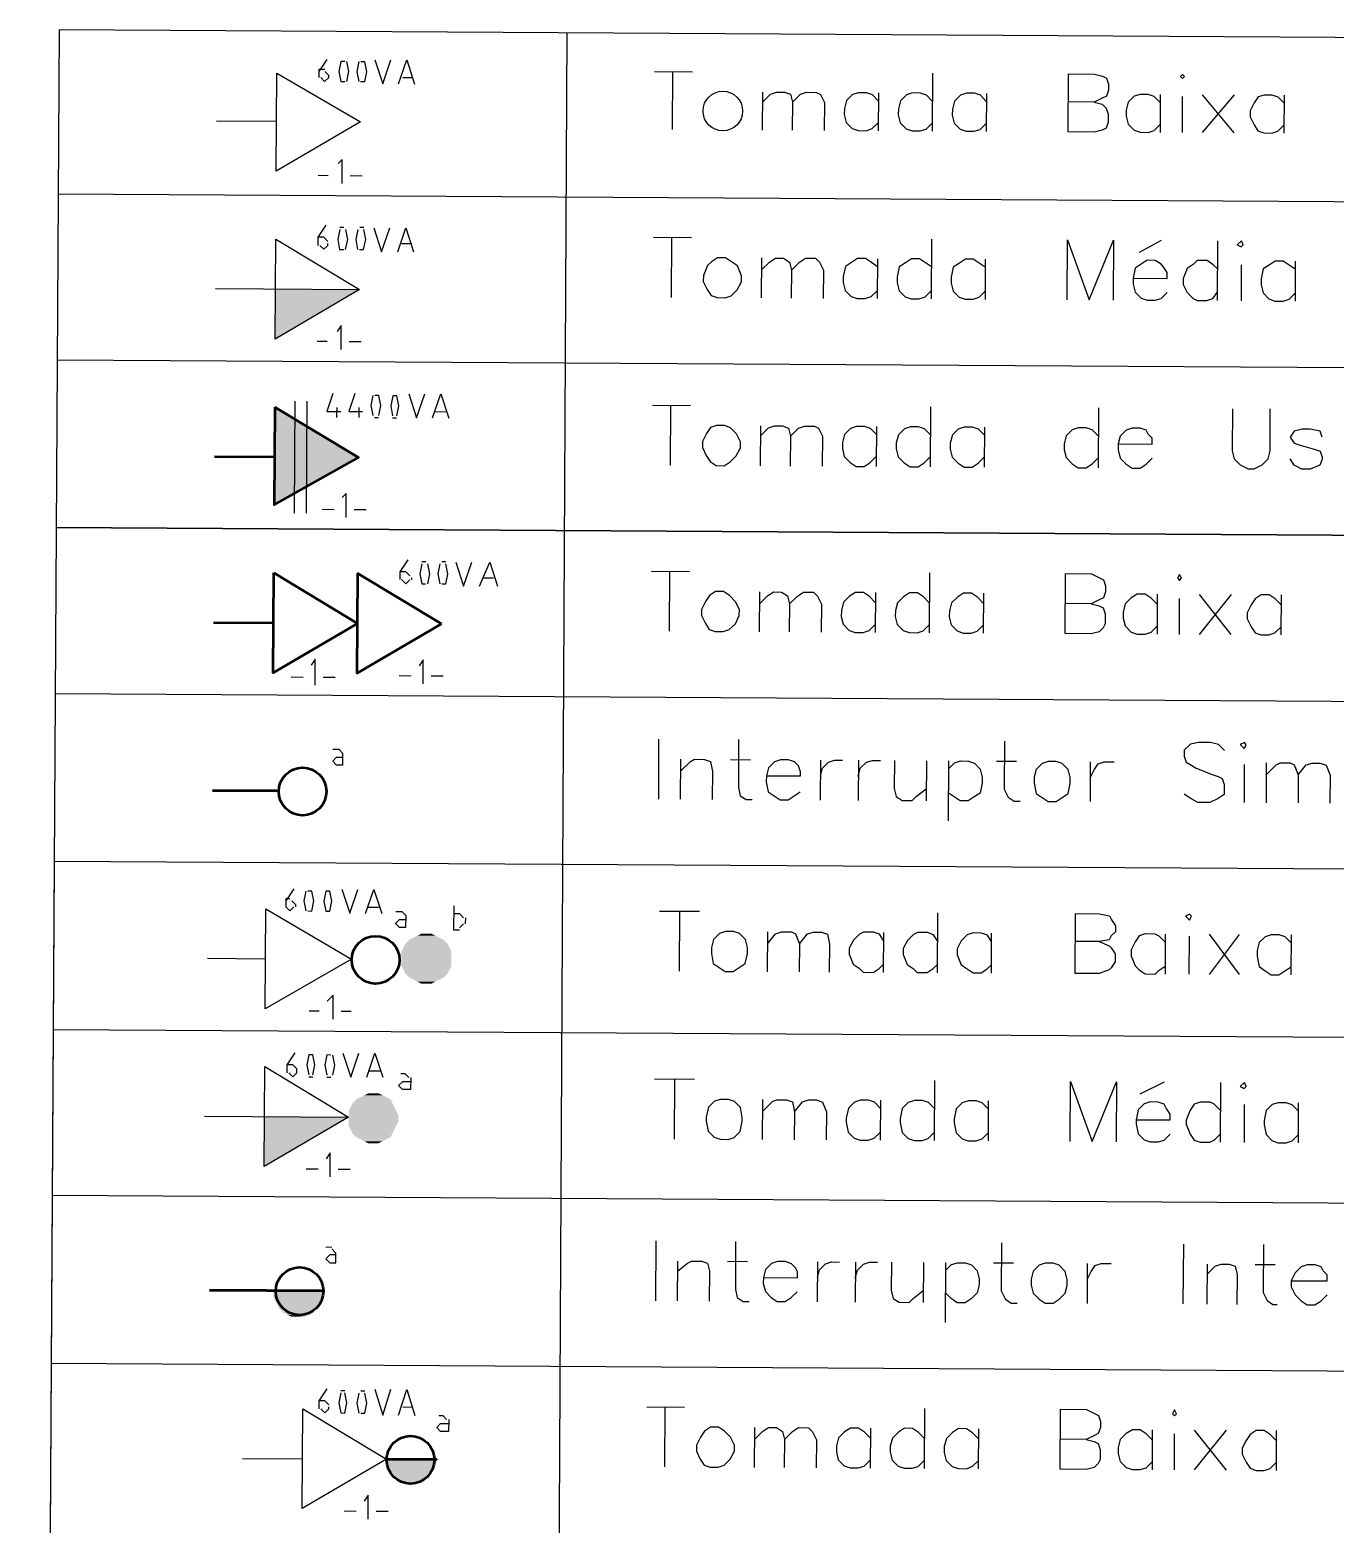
# Model space of a CAD drawing. Header units: millimetres. Extents: x 0 to 13.3, y 0.1 to 9.5.
# Drawn here: x 9.381 to 10.469, y 3.76 to 5.006 of the extents above; entities that cross this region are included whole.
import ezdxf

# ---------------------------------------------------------------- set-up
doc = ezdxf.new("R2010")
doc.units = ezdxf.units.MM
doc.layers.add('PDF_Geometria', color=7, linetype='Continuous')
doc.layers.add('PDF_Preenchimentos sólidos', color=7, linetype='Continuous')

msp = doc.modelspace()

# ---------------------------------------------------------------- linework, layer by layer
at = {"layer": 'PDF_Geometria', "lineweight": 25}
for points in [[(12.408, 4.2944), (9.4014, 4.3123), (9.3812, 0.9207), (12.3878, 0.9028), (12.4121, 4.9877), (9.4055, 5.0056), (9.3881, 2.0824)], [(9.8289, 5.0031), (9.8078, 0.9182)], [(9.6287, 4.981), (9.622, 4.971)], [(9.627, 4.9727), (9.622, 4.9727), (9.622, 4.966)], [(9.6236, 4.966), (9.6269, 4.9627), (9.6303, 4.966), (9.6303, 4.9676), (9.627, 4.971)], [(9.6437, 4.9792), (9.6404, 4.9792), (9.6387, 4.9709), (9.6403, 4.9626), (9.6436, 4.9626)], [(9.6453, 4.9626), (9.647, 4.9709), (9.6454, 4.9792)], [(9.6554, 4.9792), (9.6537, 4.9708), (9.6553, 4.9625)], [(9.6569, 4.9625), (9.6603, 4.9625), (9.662, 4.9708), (9.6604, 4.9791), (9.657, 4.9791)], [(9.6687, 4.9807), (9.6753, 4.9607), (9.6821, 4.9807)], [(9.6886, 4.9606), (9.6954, 4.9806), (9.7019, 4.9605)], [(9.902, 4.971), (9.9337, 4.9708)], [(9.917, 4.9709), (9.9167, 4.9226)], [(9.7003, 4.9656), (9.692, 4.9656)], [(10.1337, 4.9696), (10.1334, 4.9213)], [(10.2685, 4.9455), (10.2752, 4.9438), (10.2785, 4.9404), (10.2801, 4.9354), (10.2801, 4.9288), (10.2784, 4.9238), (10.2751, 4.9221), (10.2684, 4.9205), (10.2467, 4.9206), (10.247, 4.969), (10.2687, 4.9688), (10.2753, 4.9671), (10.2786, 4.9654), (10.2803, 4.9604), (10.2803, 4.9554), (10.2786, 4.9504), (10.2752, 4.9488), (10.2685, 4.9455), (10.2469, 4.9456)], [(9.9919, 4.9538), (9.9917, 4.9221)], [(9.9919, 4.9455), (9.9986, 4.9521), (10.0036, 4.9537), (10.0102, 4.9537), (10.0152, 4.952), (10.0169, 4.9453), (10.0167, 4.922)], [(10.0169, 4.9453), (10.0236, 4.952), (10.0286, 4.9536), (10.0369, 4.9535), (10.0402, 4.9519), (10.0435, 4.9452), (10.0434, 4.9218)], [(10.0885, 4.9466), (10.0836, 4.9516), (10.0786, 4.9533), (10.0719, 4.9533), (10.0669, 4.9517), (10.0619, 4.9467), (10.0602, 4.9401), (10.0601, 4.9351), (10.0618, 4.9284), (10.0667, 4.9234), (10.0717, 4.9217), (10.0784, 4.9216), (10.0834, 4.9233), (10.0884, 4.9282)], [(10.0886, 4.9532), (10.0884, 4.9216)], [(10.1335, 4.9463), (10.1286, 4.9513), (10.1236, 4.953), (10.1169, 4.9531), (10.1119, 4.9514), (10.1069, 4.9465), (10.1052, 4.9398), (10.1051, 4.9348), (10.1068, 4.9281), (10.1117, 4.9231), (10.1167, 4.9214), (10.1234, 4.9214), (10.1284, 4.923), (10.1334, 4.928)], [(10.1785, 4.946), (10.1736, 4.9511), (10.1686, 4.9528), (10.1619, 4.9528), (10.1569, 4.9512), (10.1519, 4.9462), (10.1502, 4.9395), (10.1501, 4.9345), (10.1518, 4.9279), (10.1567, 4.9228), (10.1617, 4.9211), (10.1684, 4.9211), (10.1734, 4.9227), (10.1784, 4.9277)], [(10.1786, 4.9527), (10.1784, 4.921)], [(10.3235, 4.9452), (10.3186, 4.9502), (10.3136, 4.9519), (10.3069, 4.9519), (10.3019, 4.9503), (10.2969, 4.9453), (10.2952, 4.9387), (10.2951, 4.9337), (10.2967, 4.927), (10.3017, 4.922), (10.3067, 4.9203), (10.3134, 4.9202), (10.3184, 4.9219), (10.3234, 4.9268)], [(10.3236, 4.9518), (10.3234, 4.9202)], [(10.3419, 4.9501), (10.3417, 4.9201)], [(10.3852, 4.9515), (10.3584, 4.92)], [(10.3586, 4.9516), (10.385, 4.9198)], [(10.4269, 4.9446), (10.4219, 4.9496), (10.4169, 4.9513), (10.4102, 4.9513), (10.4052, 4.9497), (10.4019, 4.9447), (10.3985, 4.9381), (10.3985, 4.9331), (10.4017, 4.9264), (10.405, 4.9214), (10.41, 4.9197), (10.4167, 4.9196), (10.4217, 4.9213), (10.4267, 4.9262)], [(10.4269, 4.9512), (10.4267, 4.9196)], [(9.5368, 4.9299), (9.5868, 4.9296)], [(9.6414, 4.8776), (9.6416, 4.8976), (9.6382, 4.8943)], [(9.6215, 4.8844), (9.6298, 4.8843)], [(9.6481, 4.8842), (9.6581, 4.8841)], [(9.4047, 4.869), (12.4113, 4.851)], [(9.6279, 4.8427), (9.6212, 4.8327), (9.6211, 4.826)], [(9.6395, 4.8392), (9.6378, 4.8309), (9.6394, 4.8226), (9.6428, 4.8226)], [(9.6429, 4.8409), (9.6396, 4.8409)], [(9.6444, 4.8226), (9.6462, 4.8309), (9.6445, 4.8392)], [(9.6545, 4.8392), (9.6528, 4.8308), (9.6544, 4.8225)], [(9.6561, 4.8225), (9.6594, 4.8225), (9.6612, 4.8308), (9.6595, 4.8391)], [(9.6596, 4.8408), (9.6562, 4.8408)], [(9.6679, 4.8407), (9.6744, 4.8207), (9.6812, 4.8407)], [(9.6878, 4.8206), (9.6946, 4.8406), (9.7011, 4.8205)], [(9.6295, 4.8293), (9.6262, 4.8327), (9.6212, 4.8327)], [(9.6228, 4.826), (9.6261, 4.8227), (9.6295, 4.826), (9.6295, 4.8276)], [(9.6995, 4.8272), (9.6911, 4.8273)], [(9.9012, 4.8327), (9.9328, 4.8325)], [(9.9162, 4.8326), (9.9159, 4.7826)], [(10.1328, 4.8313), (10.1325, 4.7813)], [(10.2459, 4.7806), (10.2462, 4.8306), (10.2642, 4.7805), (10.2845, 4.8304), (10.2842, 4.7804)], [(10.3061, 4.8203), (10.3245, 4.8302)], [(10.3712, 4.8299), (10.3709, 4.7799)], [(9.9911, 4.8155), (9.9909, 4.7822)], [(9.991, 4.8055), (9.9977, 4.8121), (10.0027, 4.8154), (10.0094, 4.8154), (10.0144, 4.812), (10.016, 4.8053), (10.0159, 4.782)], [(10.016, 4.8053), (10.0227, 4.812), (10.0277, 4.8153), (10.0361, 4.8152), (10.0394, 4.8119), (10.0427, 4.8052), (10.0425, 4.7818)], [(10.0877, 4.8082), (10.0827, 4.8116), (10.0777, 4.815), (10.0711, 4.815), (10.0661, 4.8117), (10.061, 4.8084), (10.0593, 4.8001), (10.0593, 4.7951), (10.0609, 4.7884), (10.0659, 4.7834), (10.0709, 4.7817), (10.0775, 4.7816), (10.0826, 4.7833), (10.0876, 4.7882)], [(10.0877, 4.8149), (10.0875, 4.7816)], [(10.1327, 4.808), (10.1277, 4.8113), (10.1227, 4.8147), (10.1161, 4.8147), (10.1111, 4.8114), (10.106, 4.8081), (10.1043, 4.7998), (10.1043, 4.7948), (10.1059, 4.7881), (10.1109, 4.7831), (10.1159, 4.7814), (10.1225, 4.7814), (10.1276, 4.783), (10.1326, 4.788)], [(10.1777, 4.8077), (10.1727, 4.8111), (10.1677, 4.8144), (10.1611, 4.8145), (10.1561, 4.8112), (10.151, 4.8079), (10.1493, 4.7995), (10.1493, 4.7945), (10.1509, 4.7879), (10.1559, 4.7828), (10.1609, 4.7811), (10.1675, 4.7811), (10.1726, 4.7827), (10.1776, 4.7877)], [(10.1777, 4.8144), (10.1775, 4.781)], [(10.301, 4.7986), (10.3293, 4.7985), (10.3293, 4.8035), (10.326, 4.8085), (10.3244, 4.8102), (10.3194, 4.8135), (10.3127, 4.8136), (10.3077, 4.8103), (10.3027, 4.807), (10.301, 4.7986), (10.301, 4.7936), (10.3026, 4.787), (10.3075, 4.7819), (10.3125, 4.7802), (10.3192, 4.7802), (10.3242, 4.7818), (10.3292, 4.7868)], [(10.371, 4.8066), (10.3677, 4.8099), (10.3627, 4.8133), (10.3544, 4.8133), (10.3511, 4.81), (10.346, 4.8067), (10.3426, 4.7984), (10.3426, 4.7934), (10.3459, 4.7867), (10.3509, 4.7817), (10.3542, 4.78), (10.3625, 4.7799), (10.3675, 4.7816), (10.3709, 4.7866)], [(10.3911, 4.8098), (10.3909, 4.7798)], [(10.436, 4.8062), (10.431, 4.8095), (10.4261, 4.8129), (10.4194, 4.8129), (10.4144, 4.8096), (10.4094, 4.8063), (10.4076, 4.798), (10.4076, 4.793), (10.4092, 4.7863), (10.4142, 4.7813), (10.4192, 4.7796), (10.4259, 4.7796), (10.4309, 4.7812), (10.4359, 4.7862)], [(10.4361, 4.8128), (10.4359, 4.7795)], [(9.5359, 4.7899), (9.6559, 4.7892)], [(9.6406, 4.7392), (9.6407, 4.7592), (9.6374, 4.7543)], [(9.6207, 4.746), (9.629, 4.746)], [(9.6473, 4.7459), (9.6573, 4.7458)], [(9.4039, 4.7307), (12.4105, 4.7127)], [(9.6337, 4.7026), (9.6286, 4.6876), (9.6403, 4.6876)], [(9.6521, 4.7025), (9.647, 4.6875), (9.6586, 4.6875)], [(9.6671, 4.7007), (9.6653, 4.6924), (9.667, 4.6841)], [(9.672, 4.6841), (9.6737, 4.6924), (9.6721, 4.7007), (9.6687, 4.7007)], [(9.687, 4.684), (9.6887, 4.6923), (9.6871, 4.7006), (9.6837, 4.7006), (9.682, 4.6923), (9.6836, 4.684)], [(9.6971, 4.7022), (9.7036, 4.6822), (9.7104, 4.7022)], [(9.7169, 4.6821), (9.7237, 4.7021), (9.7303, 4.682)], [(9.602, 4.6961), (9.6015, 4.6028)], [(9.612, 4.6961), (9.6115, 4.6027)], [(9.637, 4.6909), (9.6369, 4.6826)], [(9.6553, 4.6908), (9.6553, 4.6825)], [(9.7286, 4.687), (9.7186, 4.6871)], [(9.9003, 4.6927), (9.932, 4.6925)], [(9.9153, 4.6926), (9.915, 4.6426)], [(10.132, 4.6913), (10.1317, 4.6413)], [(10.272, 4.6905), (10.2717, 4.6405)], [(10.3837, 4.6898), (10.3835, 4.6548), (10.3851, 4.6481), (10.3901, 4.6431), (10.3967, 4.6397), (10.4017, 4.6397), (10.4084, 4.643), (10.4134, 4.648), (10.4151, 4.6546), (10.4153, 4.6896)], [(9.6686, 4.6824), (9.6719, 4.6824)], [(9.6836, 4.6823), (9.6869, 4.6823)], [(9.9902, 4.6755), (9.99, 4.6422)], [(9.9902, 4.6672), (9.9969, 4.6738), (10.0019, 4.6754), (10.0086, 4.6754), (10.0136, 4.6737), (10.0152, 4.667), (10.015, 4.642)], [(10.0152, 4.667), (10.0219, 4.6736), (10.0269, 4.6753), (10.0352, 4.6752), (10.0386, 4.6735), (10.0419, 4.6668), (10.0417, 4.6418)], [(10.0869, 4.6682), (10.0819, 4.6733), (10.0769, 4.675), (10.0702, 4.675), (10.0652, 4.6734), (10.0602, 4.6684), (10.0585, 4.6617), (10.0585, 4.6567), (10.0601, 4.6501), (10.0651, 4.645), (10.07, 4.6417), (10.0767, 4.6416), (10.0817, 4.6449), (10.0868, 4.6499)], [(10.0869, 4.6749), (10.0867, 4.6416)], [(10.1319, 4.668), (10.1269, 4.673), (10.1219, 4.6747), (10.1152, 4.6747), (10.1102, 4.6731), (10.1052, 4.6681), (10.1035, 4.6615), (10.1035, 4.6565), (10.1051, 4.6498), (10.1101, 4.6448), (10.115, 4.6414), (10.1217, 4.6414), (10.1267, 4.6447), (10.1318, 4.6496)], [(10.1769, 4.6677), (10.1719, 4.6727), (10.1669, 4.6744), (10.1602, 4.6745), (10.1552, 4.6728), (10.1502, 4.6679), (10.1485, 4.6612), (10.1485, 4.6562), (10.1501, 4.6495), (10.1551, 4.6445), (10.16, 4.6411), (10.1667, 4.6411), (10.1717, 4.6444), (10.1768, 4.6494)], [(10.1769, 4.6744), (10.1767, 4.641)], [(10.2719, 4.6671), (10.2669, 4.6722), (10.2619, 4.6739), (10.2552, 4.6739), (10.2502, 4.6723), (10.2452, 4.6673), (10.2435, 4.6606), (10.2435, 4.6556), (10.2451, 4.649), (10.2501, 4.6439), (10.255, 4.6406), (10.2617, 4.6405), (10.2667, 4.6438), (10.2718, 4.6488)], [(10.2885, 4.6604), (10.3168, 4.6602), (10.3169, 4.6652), (10.3135, 4.6686), (10.3119, 4.6719), (10.3069, 4.6736), (10.3002, 4.6736), (10.2952, 4.672), (10.2902, 4.667), (10.2885, 4.6604), (10.2885, 4.6554), (10.2901, 4.6487), (10.2951, 4.6437), (10.3, 4.6403), (10.3067, 4.6403), (10.3117, 4.6436), (10.3168, 4.6485)], [(10.4585, 4.666), (10.4569, 4.671), (10.4486, 4.6728), (10.4419, 4.6728), (10.4352, 4.6712), (10.4319, 4.6662), (10.4352, 4.6612), (10.4402, 4.6595), (10.4518, 4.6561), (10.4568, 4.6544), (10.4584, 4.6494), (10.4584, 4.6477), (10.4567, 4.6427), (10.4484, 4.6394), (10.4417, 4.6395), (10.4351, 4.6428), (10.4318, 4.6479)], [(9.6448, 4.5992), (9.6449, 4.6192), (9.6415, 4.6159)], [(9.6248, 4.606), (9.6348, 4.6059)], [(9.6515, 4.6058), (9.6615, 4.6058)], [(9.4031, 4.5907), (12.4097, 4.5727), (9.4031, 4.5907)], [(9.6962, 4.5639), (9.6895, 4.5539), (9.6895, 4.5473)], [(9.7079, 4.5605), (9.7062, 4.5522), (9.7078, 4.5438), (9.7111, 4.5438)], [(9.7112, 4.5621), (9.7079, 4.5622)], [(9.7128, 4.5438), (9.7145, 4.5521), (9.7129, 4.5605)], [(9.7229, 4.5604), (9.7212, 4.5521), (9.7228, 4.5437)], [(9.7245, 4.5437), (9.7278, 4.5437), (9.7295, 4.552), (9.7279, 4.5604)], [(9.7279, 4.5621), (9.7246, 4.5621)], [(9.7362, 4.562), (9.7428, 4.542), (9.7496, 4.5619)], [(9.7561, 4.5419), (9.7646, 4.5618), (9.7711, 4.5418)], [(9.6978, 4.5506), (9.6945, 4.5539), (9.6895, 4.5539)], [(9.6911, 4.5473), (9.6945, 4.5439), (9.6978, 4.5472)], [(9.6995, 4.5472), (9.6995, 4.5489)], [(9.7678, 4.5485), (9.7595, 4.5485)], [(9.8995, 4.5544), (9.9312, 4.5542)], [(9.9145, 4.5543), (9.9142, 4.5043)], [(10.1312, 4.553), (10.1309, 4.503)], [(10.266, 4.5272), (10.2727, 4.5255), (10.276, 4.5238), (10.2776, 4.5188), (10.2776, 4.5104), (10.2759, 4.5071), (10.2726, 4.5038), (10.2659, 4.5022), (10.2442, 4.5023), (10.2445, 4.5523), (10.2662, 4.5522), (10.2728, 4.5488), (10.2761, 4.5471), (10.2778, 4.5421), (10.2778, 4.5371), (10.2761, 4.5321), (10.2727, 4.5305), (10.266, 4.5272), (10.2444, 4.5273)], [(9.9894, 4.5372), (9.9892, 4.5038)], [(9.9894, 4.5272), (9.9961, 4.5338), (10.0011, 4.5371), (10.0077, 4.537), (10.0127, 4.5337), (10.0144, 4.527), (10.0142, 4.5037)], [(10.0144, 4.527), (10.0211, 4.5336), (10.0261, 4.5369), (10.0344, 4.5369), (10.0377, 4.5335), (10.041, 4.5268), (10.0409, 4.5035)], [(10.086, 4.5282), (10.0811, 4.5333), (10.0761, 4.5366), (10.0694, 4.5367), (10.0644, 4.5334), (10.0594, 4.5284), (10.0577, 4.5217), (10.0576, 4.5167), (10.0593, 4.5101), (10.0642, 4.505), (10.0692, 4.5033), (10.0759, 4.5033), (10.0809, 4.5049), (10.0859, 4.5099)], [(10.0861, 4.5366), (10.0859, 4.5032)], [(10.131, 4.528), (10.1261, 4.533), (10.1211, 4.5364), (10.1144, 4.5364), (10.1094, 4.5331), (10.1044, 4.5281), (10.1027, 4.5215), (10.1026, 4.5165), (10.1043, 4.5098), (10.1092, 4.5048), (10.1142, 4.5031), (10.1209, 4.503), (10.1259, 4.5047), (10.1309, 4.5096)], [(10.176, 4.5277), (10.1711, 4.5327), (10.1661, 4.5361), (10.1594, 4.5361), (10.1544, 4.5328), (10.1494, 4.5279), (10.1477, 4.5212), (10.1476, 4.5162), (10.1493, 4.5095), (10.1542, 4.5045), (10.1592, 4.5028), (10.1659, 4.5028), (10.1709, 4.5044), (10.1759, 4.5094)], [(10.1761, 4.536), (10.1759, 4.5027)], [(10.321, 4.5268), (10.3161, 4.5319), (10.3111, 4.5352), (10.3044, 4.5353), (10.2994, 4.532), (10.2944, 4.527), (10.2927, 4.5203), (10.2926, 4.5153), (10.2943, 4.5087), (10.2992, 4.5036), (10.3042, 4.5019), (10.3109, 4.5019), (10.3159, 4.5035), (10.3209, 4.5085)], [(10.3211, 4.5352), (10.3209, 4.5018)], [(10.3827, 4.5348), (10.3559, 4.5016)], [(10.3561, 4.535), (10.3825, 4.5015)], [(10.4244, 4.5262), (10.4194, 4.5313), (10.4144, 4.5346), (10.4077, 4.5347), (10.4027, 4.5314), (10.3994, 4.5264), (10.396, 4.5197), (10.396, 4.5147), (10.3993, 4.508), (10.4026, 4.503), (10.4075, 4.5013), (10.4142, 4.5013), (10.4192, 4.5029), (10.4243, 4.5079)], [(10.3394, 4.5317), (10.3392, 4.5017)], [(10.4244, 4.5346), (10.4242, 4.5012)], [(9.6189, 4.4594), (9.6191, 4.481), (9.6157, 4.4761)], [(9.709, 4.4605), (9.7091, 4.4805), (9.7057, 4.4755)], [(9.599, 4.4662), (9.609, 4.4661)], [(9.6257, 4.466), (9.6357, 4.4659)], [(9.689, 4.4673), (9.699, 4.4672)], [(9.7157, 4.4671), (9.7257, 4.4671)], [(9.4022, 4.4523), (12.4088, 4.4344)], [(9.9053, 4.4143), (9.9051, 4.3643)], [(9.972, 4.4139), (9.9718, 4.3739), (9.9734, 4.3672), (9.9784, 4.3639), (9.9834, 4.3639)], [(10.1937, 4.4126), (10.1934, 4.3726), (10.1967, 4.3659), (10.2017, 4.3626), (10.2067, 4.3625)], [(10.377, 4.4048), (10.372, 4.4099), (10.3653, 4.4116), (10.3553, 4.4116), (10.3487, 4.41), (10.3436, 4.405), (10.3436, 4.4), (10.3452, 4.395), (10.3486, 4.3933), (10.3535, 4.39), (10.3668, 4.3849), (10.3718, 4.3832), (10.3752, 4.3815), (10.3768, 4.3765), (10.3767, 4.3682), (10.3717, 4.3649), (10.365, 4.3616), (10.355, 4.3616), (10.3484, 4.365), (10.3434, 4.3684)], [(9.6336, 4.4059), (9.6386, 4.4059), (9.6419, 4.4026), (9.6419, 4.3926), (9.6369, 4.3926), (9.6336, 4.3959), (9.6369, 4.3993), (9.6419, 4.3992)], [(9.9236, 4.3975), (9.9234, 4.3642)], [(9.9235, 4.3875), (9.9319, 4.3958), (9.9352, 4.3975), (9.9436, 4.3974), (9.9486, 4.3957), (9.9502, 4.3874), (9.9501, 4.3641)], [(9.9652, 4.3973), (9.9819, 4.3972)], [(9.9952, 4.3838), (10.0235, 4.3836), (10.0235, 4.387), (10.0219, 4.392), (10.0186, 4.3953), (10.0136, 4.397), (10.0069, 4.397), (10.0019, 4.3954), (9.9969, 4.3904), (9.9952, 4.3838), (9.9951, 4.3788), (9.9968, 4.3704), (10.0017, 4.3671), (10.0067, 4.3637), (10.0134, 4.3637), (10.0184, 4.367), (10.0234, 4.3703)], [(10.0402, 4.3969), (10.04, 4.3635)], [(10.0402, 4.3835), (10.0419, 4.3902), (10.0469, 4.3951), (10.0519, 4.3968), (10.0586, 4.3967)], [(10.0719, 4.3967), (10.0717, 4.3633)], [(10.0718, 4.3833), (10.0735, 4.39), (10.0786, 4.395), (10.0836, 4.3966), (10.0902, 4.3966)], [(10.1019, 4.3965), (10.1018, 4.3732), (10.1034, 4.3665), (10.1084, 4.3631), (10.1167, 4.3631), (10.1201, 4.3664), (10.1284, 4.373)], [(10.1286, 4.3963), (10.1284, 4.363)], [(10.1469, 4.3962), (10.1466, 4.3462)], [(10.1469, 4.3895), (10.1519, 4.3945), (10.1569, 4.3962), (10.1636, 4.3961), (10.1686, 4.3944), (10.1735, 4.3894), (10.1752, 4.3827), (10.1751, 4.3777), (10.1734, 4.3694), (10.1684, 4.3661), (10.1634, 4.3628), (10.1567, 4.3628), (10.1517, 4.3662), (10.1468, 4.3695)], [(10.1869, 4.396), (10.2036, 4.3959)], [(10.2652, 4.3955), (10.265, 4.3622)], [(10.2652, 4.3822), (10.2685, 4.3888), (10.2719, 4.3938), (10.2769, 4.3954), (10.2852, 4.3954)], [(10.3936, 4.3931), (10.3934, 4.3614)], [(10.4119, 4.3946), (10.4117, 4.3613)], [(10.4118, 4.3846), (10.4202, 4.3929), (10.4236, 4.3946), (10.4319, 4.3945), (10.4352, 4.3928), (10.4385, 4.3845), (10.4384, 4.3611)], [(10.4385, 4.3845), (10.4452, 4.3928), (10.4502, 4.3944), (10.4569, 4.3944), (10.4619, 4.3927), (10.4652, 4.3843), (10.465, 4.361)], [(9.6013, 4.2895), (9.5945, 4.2795)], [(9.6113, 4.2877), (9.6095, 4.2794), (9.6112, 4.2711)], [(9.6128, 4.2711), (9.6162, 4.271), (9.6179, 4.2794), (9.6163, 4.2877), (9.6129, 4.2877)], [(9.6413, 4.2892), (9.6478, 4.2692), (9.6546, 4.2891)], [(9.6611, 4.2691), (9.6679, 4.2891), (9.6745, 4.269)], [(9.5979, 4.2812), (9.5945, 4.2812), (9.5945, 4.2745), (9.5978, 4.2712), (9.6012, 4.2745)], [(9.6028, 4.2745), (9.6029, 4.2761), (9.5995, 4.2795)], [(9.6728, 4.274), (9.6628, 4.2741)], [(9.7345, 4.2753), (9.7344, 4.2553), (9.7394, 4.2553)], [(9.6862, 4.2706), (9.6912, 4.2706), (9.6945, 4.2672), (9.6944, 4.2572), (9.6894, 4.2573), (9.6861, 4.2606), (9.6894, 4.2639), (9.6944, 4.2639)], [(9.7428, 4.2653), (9.7395, 4.2686), (9.7345, 4.2687)], [(9.7444, 4.2603), (9.7445, 4.2653)], [(9.9062, 4.271), (9.9395, 4.2708)], [(9.9228, 4.2709), (9.9225, 4.2209)], [(10.1378, 4.2696), (10.1375, 4.2196)], [(10.2727, 4.2455), (10.281, 4.2421), (10.2827, 4.2404), (10.286, 4.2354), (10.2859, 4.2287), (10.2826, 4.2237), (10.2809, 4.2221), (10.2725, 4.2188), (10.2525, 4.2189), (10.2528, 4.2689), (10.2728, 4.2688), (10.2811, 4.2671), (10.2828, 4.2637), (10.2861, 4.2587), (10.2861, 4.2537), (10.2827, 4.2504), (10.281, 4.2471), (10.2727, 4.2455), (10.2527, 4.2456)], [(9.7394, 4.257), (9.7428, 4.2603)], [(9.9961, 4.2538), (9.9959, 4.2204)], [(9.996, 4.2438), (10.0027, 4.2521), (10.0077, 4.2537), (10.0161, 4.2537), (10.0194, 4.252), (10.0227, 4.2436), (10.0225, 4.2203)], [(10.0227, 4.2436), (10.0294, 4.2519), (10.0344, 4.2535), (10.0411, 4.2535), (10.046, 4.2518), (10.0477, 4.2435), (10.0475, 4.2201)], [(10.0927, 4.2465), (10.0894, 4.2516), (10.0844, 4.2533), (10.0761, 4.2533), (10.0727, 4.2517), (10.0677, 4.2467), (10.0643, 4.24), (10.0643, 4.235), (10.0676, 4.2267), (10.0725, 4.2233), (10.0759, 4.22), (10.0842, 4.2199), (10.0892, 4.2232), (10.0926, 4.2265)], [(10.0927, 4.2532), (10.0925, 4.2199)], [(10.1377, 4.2463), (10.1344, 4.2513), (10.1294, 4.253), (10.1211, 4.253), (10.1177, 4.2514), (10.1127, 4.2464), (10.1093, 4.2398), (10.1093, 4.2348), (10.1126, 4.2264), (10.1175, 4.2231), (10.1209, 4.2197), (10.1292, 4.2197), (10.1342, 4.223), (10.1376, 4.2263)], [(10.1827, 4.246), (10.1794, 4.251), (10.1744, 4.2527), (10.1677, 4.2528), (10.1627, 4.2511), (10.1577, 4.2461), (10.1543, 4.2395), (10.1543, 4.2345), (10.1576, 4.2261), (10.1625, 4.2228), (10.1675, 4.2194), (10.1742, 4.2194), (10.1792, 4.2227), (10.1826, 4.226)], [(10.1827, 4.2527), (10.1825, 4.2193)], [(10.3277, 4.2451), (10.3227, 4.2502), (10.3194, 4.2518), (10.3111, 4.2519), (10.306, 4.2503), (10.3027, 4.2453), (10.2993, 4.2386), (10.2993, 4.2336), (10.3026, 4.2253), (10.3059, 4.2219), (10.3109, 4.2186), (10.3192, 4.2185), (10.3225, 4.2218), (10.3276, 4.2251)], [(10.3277, 4.2518), (10.3275, 4.2185)], [(10.3477, 4.25), (10.3475, 4.2183)], [(10.3894, 4.2514), (10.3642, 4.2182)], [(10.3644, 4.2516), (10.3892, 4.2181)], [(10.4327, 4.2445), (10.4277, 4.2495), (10.4227, 4.2512), (10.4161, 4.2513), (10.411, 4.2496), (10.406, 4.2447), (10.4043, 4.238), (10.4043, 4.233), (10.4059, 4.2247), (10.4109, 4.2213), (10.4159, 4.2179), (10.4225, 4.2179), (10.4275, 4.2212), (10.4326, 4.2245)], [(10.4327, 4.2512), (10.4325, 4.2178)], [(9.5293, 4.2316), (9.5776, 4.2313)], [(9.634, 4.1809), (9.6341, 4.2009), (9.629, 4.196)], [(9.614, 4.1877), (9.6223, 4.1877)], [(9.6407, 4.1876), (9.649, 4.1875)], [(9.4006, 4.1723), (12.4072, 4.1544)], [(9.6021, 4.1528), (9.5954, 4.1428), (9.5954, 4.1362)], [(9.617, 4.1344), (9.6187, 4.1427), (9.6171, 4.151), (9.6138, 4.1511), (9.6121, 4.1427), (9.6137, 4.1344)], [(9.6321, 4.1509), (9.6288, 4.151), (9.6271, 4.1426), (9.6287, 4.1343)], [(9.6337, 4.1343), (9.6354, 4.1426), (9.6338, 4.1509)], [(9.6421, 4.1526), (9.6487, 4.1325), (9.6554, 4.1525)], [(9.662, 4.1324), (9.6688, 4.1524), (9.6753, 4.1324)], [(9.597, 4.1362), (9.6003, 4.1328), (9.6037, 4.1361), (9.6037, 4.1395), (9.6004, 4.1428), (9.5954, 4.1428)], [(9.6737, 4.1374), (9.6637, 4.1374)], [(9.6137, 4.1327), (9.617, 4.1327)], [(9.6287, 4.1326), (9.632, 4.1326)], [(9.6987, 4.1322), (9.6986, 4.1222), (9.6919, 4.1223), (9.6886, 4.1256), (9.692, 4.1289), (9.6986, 4.1289)], [(9.6903, 4.1356), (9.6937, 4.1356), (9.697, 4.1322)], [(9.902, 4.131), (9.9353, 4.1308)], [(9.9187, 4.1309), (9.9184, 4.0809)], [(10.1353, 4.1296), (10.135, 4.0796)], [(10.2484, 4.0789), (10.2487, 4.1289), (10.2667, 4.0788), (10.287, 4.1287), (10.2867, 4.0787)], [(10.3069, 4.1186), (10.327, 4.1285)], [(10.3737, 4.1282), (10.3734, 4.0782)], [(9.9919, 4.1138), (9.9917, 4.0805)], [(9.9918, 4.1038), (10.0002, 4.1121), (10.0036, 4.1137), (10.0119, 4.1137), (10.0169, 4.112), (10.0185, 4.1036), (10.0184, 4.0803)], [(10.0185, 4.1036), (10.0252, 4.1119), (10.0302, 4.1136), (10.0369, 4.1135), (10.0419, 4.1118), (10.0452, 4.1035), (10.045, 4.0802)], [(10.0902, 4.1065), (10.0852, 4.1116), (10.0802, 4.1133), (10.0736, 4.1133), (10.0685, 4.1117), (10.0635, 4.1067), (10.0618, 4.0984), (10.0618, 4.0951), (10.0634, 4.0867), (10.0684, 4.0817), (10.0734, 4.08), (10.08, 4.0799), (10.085, 4.0816), (10.0901, 4.0865)], [(10.0902, 4.1132), (10.09, 4.0799)], [(10.1352, 4.1063), (10.1302, 4.1113), (10.1252, 4.113), (10.1186, 4.113), (10.1135, 4.1114), (10.1085, 4.1064), (10.1068, 4.0981), (10.1068, 4.0948), (10.1084, 4.0864), (10.1134, 4.0814), (10.1184, 4.0797), (10.125, 4.0797), (10.13, 4.0813), (10.1351, 4.0863)], [(10.1802, 4.106), (10.1752, 4.111), (10.1702, 4.1127), (10.1636, 4.1128), (10.1585, 4.1111), (10.1535, 4.1062), (10.1518, 4.0978), (10.1518, 4.0945), (10.1534, 4.0862), (10.1584, 4.0811), (10.1634, 4.0794), (10.17, 4.0794), (10.175, 4.081), (10.1801, 4.086)], [(10.1802, 4.1127), (10.18, 4.0793)], [(10.3035, 4.0969), (10.3318, 4.0968), (10.3318, 4.1018), (10.3285, 4.1068), (10.3269, 4.1101), (10.3219, 4.1118), (10.3152, 4.1119), (10.3102, 4.1102), (10.3052, 4.1053), (10.3035, 4.0969), (10.3034, 4.0936), (10.3051, 4.0853), (10.31, 4.0802), (10.315, 4.0785), (10.3217, 4.0785), (10.3267, 4.0801), (10.3317, 4.0851)], [(10.3735, 4.1049), (10.3685, 4.1099), (10.3652, 4.1116), (10.3569, 4.1116), (10.3519, 4.11), (10.3485, 4.105), (10.3451, 4.0967), (10.3451, 4.0934), (10.3484, 4.085), (10.3517, 4.08), (10.3567, 4.0783), (10.365, 4.0782), (10.3684, 4.0799), (10.3734, 4.0849)], [(10.4385, 4.1045), (10.4335, 4.1095), (10.4286, 4.1112), (10.4219, 4.1112), (10.4169, 4.1096), (10.4118, 4.1046), (10.4101, 4.0963), (10.4101, 4.093), (10.4117, 4.0846), (10.4167, 4.0796), (10.4217, 4.0779), (10.4284, 4.0779), (10.4334, 4.0795), (10.4384, 4.0845)], [(10.4386, 4.1111), (10.4384, 4.0778)], [(9.5268, 4.0999), (9.6468, 4.0992)], [(10.3935, 4.1097), (10.3934, 4.0781)], [(9.6315, 4.0493), (9.6316, 4.0693), (9.6283, 4.0643)], [(9.6115, 4.0561), (9.6215, 4.056)], [(9.6382, 4.0559), (9.6482, 4.0559)], [(9.3997, 4.034), (12.4064, 4.0161)], [(9.6278, 3.991), (9.6328, 3.9909)], [(9.6361, 3.9843), (9.6311, 3.9843), (9.6278, 3.981), (9.6311, 3.9776), (9.6361, 3.9776), (9.6361, 3.9859), (9.6328, 3.9893)], [(9.9029, 3.996), (9.9026, 3.946)], [(9.9695, 3.9956), (9.9693, 3.9556), (9.9709, 3.9489), (9.9759, 3.9456), (9.9809, 3.9455)], [(10.1912, 3.9943), (10.1909, 3.9543), (10.1942, 3.9476), (10.1992, 3.9442), (10.2042, 3.9442)], [(10.3428, 3.9934), (10.3425, 3.9434)], [(10.4095, 3.993), (10.4093, 3.953), (10.4126, 3.9463), (10.4175, 3.9429), (10.4209, 3.9429)], [(9.9211, 3.9792), (9.9209, 3.9459)], [(9.921, 3.9709), (9.9294, 3.9775), (9.9328, 3.9792), (9.9411, 3.9791), (9.9461, 3.9774), (9.9477, 3.9707), (9.9476, 3.9457)], [(9.9628, 3.979), (9.9794, 3.9789)], [(9.9927, 3.9655), (10.021, 3.9653), (10.021, 3.9703), (10.0194, 3.9736), (10.0161, 3.977), (10.0111, 3.9787), (10.0044, 3.9787), (9.9994, 3.9771), (9.9944, 3.9721), (9.9927, 3.9655), (9.9926, 3.9605), (9.9943, 3.9538), (9.9992, 3.9488), (10.0042, 3.9454), (10.0109, 3.9454), (10.0159, 3.9487), (10.0209, 3.9536)], [(10.0378, 3.9785), (10.0376, 3.9452)], [(10.0377, 3.9652), (10.0394, 3.9718), (10.0444, 3.9768), (10.0494, 3.9785), (10.0561, 3.9784)], [(10.0694, 3.9783), (10.0692, 3.945)], [(10.0693, 3.965), (10.071, 3.9717), (10.0761, 3.9766), (10.0811, 3.9783), (10.0878, 3.9782)], [(10.0994, 3.9782), (10.0993, 3.9548), (10.1009, 3.9481), (10.1059, 3.9448), (10.1142, 3.9447), (10.1176, 3.948), (10.1259, 3.9547)], [(10.1261, 3.978), (10.1259, 3.9447)], [(10.1444, 3.9779), (10.1441, 3.9279)], [(10.1444, 3.9712), (10.1494, 3.9762), (10.1544, 3.9778), (10.1611, 3.9778), (10.1661, 3.9761), (10.171, 3.9711), (10.1727, 3.9644), (10.1726, 3.9594), (10.1709, 3.9527), (10.1659, 3.9478), (10.1609, 3.9445), (10.1542, 3.9445), (10.1492, 3.9479), (10.1443, 3.9529)], [(10.1844, 3.9777), (10.2011, 3.9776)], [(10.2627, 3.9772), (10.2625, 3.9439)], [(10.2627, 3.9638), (10.266, 3.9705), (10.2694, 3.9755), (10.2744, 3.9771), (10.2827, 3.9771)], [(10.3627, 3.9766), (10.3625, 3.9433)], [(10.3627, 3.9683), (10.3694, 3.9749), (10.3744, 3.9765), (10.3811, 3.9765), (10.3861, 3.9748), (10.3877, 3.9681), (10.3875, 3.9431)], [(10.4027, 3.9763), (10.4194, 3.9762)], [(10.4327, 3.9628), (10.4627, 3.9627), (10.4627, 3.9677), (10.4594, 3.971), (10.4577, 3.9744), (10.4527, 3.976), (10.4461, 3.9761), (10.4411, 3.9745), (10.436, 3.9695), (10.4327, 3.9628), (10.4326, 3.9578), (10.4359, 3.9511), (10.4409, 3.9461), (10.4459, 3.9428), (10.4525, 3.9427), (10.4576, 3.946), (10.4626, 3.951)], [(9.3989, 3.894), (12.4055, 3.8761)], [(9.6288, 3.8726), (9.6221, 3.8627), (9.622, 3.856)], [(9.6304, 3.8593), (9.6271, 3.8626), (9.6221, 3.8627)], [(9.6404, 3.8692), (9.6387, 3.8609), (9.6403, 3.8526), (9.6437, 3.8525), (9.6454, 3.8609), (9.6438, 3.8692)], [(9.6438, 3.8709), (9.6404, 3.8709)], [(9.6554, 3.8691), (9.6537, 3.8608), (9.6553, 3.8525)], [(9.657, 3.8525), (9.6603, 3.8524), (9.662, 3.8608), (9.6604, 3.8691)], [(9.6604, 3.8708), (9.6571, 3.8708)], [(9.6688, 3.8724), (9.6753, 3.8507), (9.6821, 3.8723)], [(9.6886, 3.8506), (9.6954, 3.8722), (9.702, 3.8505)], [(9.6237, 3.856), (9.627, 3.8526), (9.6303, 3.856), (9.6304, 3.8576)], [(9.7004, 3.8572), (9.692, 3.8573)], [(9.722, 3.8504), (9.7253, 3.8504), (9.7286, 3.847)], [(9.8954, 3.8577), (9.927, 3.8575)], [(9.9104, 3.8576), (9.9101, 3.8076)], [(10.127, 3.8563), (10.1267, 3.8063)], [(10.2619, 3.8305), (10.2685, 3.8288), (10.2719, 3.8271), (10.2735, 3.8221), (10.2734, 3.8138), (10.2718, 3.8105), (10.2684, 3.8071), (10.2617, 3.8055), (10.2401, 3.8056), (10.2404, 3.8556), (10.262, 3.8555), (10.2687, 3.8521), (10.272, 3.8505), (10.2736, 3.8454), (10.2736, 3.8404), (10.2719, 3.8355), (10.2686, 3.8338), (10.2619, 3.8305), (10.2402, 3.8306)], [(9.7303, 3.847), (9.7302, 3.837), (9.7236, 3.8371), (9.7203, 3.8404), (9.7236, 3.8437), (9.7303, 3.8437)], [(9.9853, 3.8405), (9.9851, 3.8072)], [(9.9852, 3.8305), (9.9919, 3.8371), (9.9969, 3.8404), (10.0036, 3.8404), (10.0086, 3.837), (10.0102, 3.8304), (10.0101, 3.807)], [(10.0102, 3.8304), (10.0169, 3.837), (10.0219, 3.8403), (10.0303, 3.8402), (10.0336, 3.8369), (10.0369, 3.8302), (10.0367, 3.8069)], [(10.0819, 3.8316), (10.0769, 3.8366), (10.0719, 3.84), (10.0653, 3.84), (10.0602, 3.8367), (10.0552, 3.8318), (10.0535, 3.8251), (10.0535, 3.8201), (10.0551, 3.8134), (10.0601, 3.8084), (10.0651, 3.8067), (10.0717, 3.8067), (10.0767, 3.8083), (10.0818, 3.8133)], [(10.0819, 3.8399), (10.0817, 3.8066)], [(10.1269, 3.8313), (10.1219, 3.8364), (10.1169, 3.8397), (10.1103, 3.8398), (10.1052, 3.8365), (10.1002, 3.8315), (10.0985, 3.8248), (10.0985, 3.8198), (10.1001, 3.8132), (10.1051, 3.8081), (10.1101, 3.8064), (10.1167, 3.8064), (10.1217, 3.808), (10.1268, 3.813)], [(10.1719, 3.8311), (10.1669, 3.8361), (10.1619, 3.8394), (10.1553, 3.8395), (10.1502, 3.8362), (10.1452, 3.8312), (10.1435, 3.8246), (10.1435, 3.8196), (10.1451, 3.8129), (10.1501, 3.8079), (10.1551, 3.8062), (10.1617, 3.8061), (10.1667, 3.8078), (10.1718, 3.8127)], [(10.1719, 3.8394), (10.1717, 3.8061)], [(10.3169, 3.8302), (10.3119, 3.8352), (10.3069, 3.8386), (10.3003, 3.8386), (10.2952, 3.8353), (10.2902, 3.8303), (10.2885, 3.8237), (10.2885, 3.8187), (10.2901, 3.812), (10.2951, 3.807), (10.3001, 3.8053), (10.3067, 3.8053), (10.3117, 3.8069), (10.3168, 3.8119)], [(10.3169, 3.8385), (10.3167, 3.8052)], [(10.3786, 3.8382), (10.3517, 3.805)], [(10.3519, 3.8383), (10.3784, 3.8048)], [(10.4202, 3.8296), (10.4152, 3.8346), (10.4103, 3.838), (10.4036, 3.838), (10.3986, 3.8347), (10.3952, 3.8297), (10.3918, 3.8231), (10.3918, 3.8181), (10.3951, 3.8114), (10.3984, 3.8064), (10.4034, 3.8047), (10.4101, 3.8046), (10.4151, 3.8063), (10.4201, 3.8112)], [(10.4203, 3.8379), (10.4201, 3.8046)], [(10.3352, 3.8351), (10.3351, 3.8051)], [(9.5584, 3.8147), (9.6084, 3.8144)], [(9.6631, 3.7641), (9.6633, 3.7841), (9.6599, 3.7791)], [(9.6432, 3.7709), (9.6532, 3.7708)], [(9.6698, 3.7707), (9.6798, 3.7707)]]:
    msp.add_lwpolyline(points, dxfattribs=at)
for points in [[(9.587, 4.9696), (9.6567, 4.9291), (9.5865, 4.8879)], [(10.3403, 4.9667), (10.342, 4.9651), (10.3437, 4.9667), (10.342, 4.9684)], [(9.5862, 4.8312), (9.6559, 4.7892), (9.5857, 4.7479)], [(10.3878, 4.8265), (10.3911, 4.8248), (10.3928, 4.8264), (10.3912, 4.8298)], [(9.9544, 4.8157), (9.9494, 4.8124), (9.946, 4.8091), (9.9427, 4.8008), (9.9426, 4.7958), (9.9459, 4.7891), (9.9492, 4.7841), (9.9542, 4.7824), (9.9609, 4.7823), (9.9659, 4.784), (9.9709, 4.7889), (9.9743, 4.7956), (9.9743, 4.8006), (9.971, 4.8089), (9.9661, 4.8123), (9.9611, 4.8157)], [(9.9536, 4.6757), (9.9486, 4.6741), (9.9452, 4.6691), (9.9418, 4.6624), (9.9418, 4.6574), (9.9451, 4.6508), (9.9484, 4.6457), (9.9534, 4.6424), (9.96, 4.6423), (9.9651, 4.6456), (9.9701, 4.6506), (9.9735, 4.6573), (9.9735, 4.6623), (9.9702, 4.6689), (9.9652, 4.674), (9.9602, 4.6757)], [(10.3378, 4.5484), (10.3395, 4.5467), (10.3412, 4.5484), (10.3395, 4.5517)], [(9.9528, 4.5374), (9.9477, 4.5341), (9.9444, 4.5291), (9.941, 4.5224), (9.941, 4.5174), (9.9443, 4.5108), (9.9476, 4.5057), (9.9526, 4.504), (9.9592, 4.504), (9.9642, 4.5056), (9.9693, 4.5106), (9.9726, 4.5173), (9.9727, 4.5223), (9.9694, 4.5289), (9.9644, 4.534), (9.9594, 4.5373)], [(10.3903, 4.4098), (10.3936, 4.4064), (10.3953, 4.4097), (10.3937, 4.4114)], [(10.2302, 4.3957), (10.2252, 4.3941), (10.2202, 4.3891), (10.2185, 4.3825), (10.2185, 4.3775), (10.2201, 4.3691), (10.2251, 4.3657), (10.23, 4.3624), (10.2367, 4.3623), (10.2417, 4.3656), (10.2468, 4.369), (10.2485, 4.3773), (10.2485, 4.3823), (10.2469, 4.389), (10.2419, 4.394), (10.2369, 4.3957)], [(9.6312, 4.271), (9.6329, 4.2793), (9.6313, 4.2876), (9.6279, 4.2876), (9.6262, 4.2793), (9.6278, 4.271)], [(9.5778, 4.2729), (9.6493, 4.2308), (9.5773, 4.1896)], [(10.3445, 4.2667), (10.3478, 4.2633), (10.3495, 4.2667), (10.3478, 4.2683)], [(9.9611, 4.254), (9.9561, 4.2524), (9.951, 4.2474), (9.9493, 4.2407), (9.9493, 4.2357), (9.9509, 4.2274), (9.9559, 4.224), (9.9609, 4.2207), (9.9675, 4.2206), (9.9725, 4.2239), (9.9776, 4.2272), (9.9793, 4.2355), (9.9793, 4.2405), (9.9777, 4.2472), (9.9727, 4.2523), (9.9677, 4.2539)], [(9.577, 4.1413), (9.6468, 4.0992), (9.5766, 4.0579)], [(10.3903, 4.1248), (10.3936, 4.1231), (10.3953, 4.1247), (10.3937, 4.1281)], [(9.9569, 4.114), (9.9519, 4.1124), (9.9469, 4.1074), (9.9451, 4.0991), (9.9451, 4.0957), (9.9467, 4.0874), (9.9517, 4.0824), (9.9567, 4.0807), (9.9634, 4.0806), (9.9684, 4.0823), (9.9734, 4.0872), (9.9751, 4.0956), (9.9751, 4.0989), (9.9735, 4.1072), (9.9685, 4.1123), (9.9636, 4.114)], [(10.2277, 3.9774), (10.2227, 3.9758), (10.2177, 3.9708), (10.216, 3.9641), (10.216, 3.9591), (10.2176, 3.9525), (10.2226, 3.9474), (10.2275, 3.9441), (10.2342, 3.944), (10.2392, 3.9473), (10.2443, 3.9523), (10.246, 3.9589), (10.246, 3.9639), (10.2444, 3.9706), (10.2394, 3.9757), (10.2344, 3.9774)], [(9.6087, 3.8561), (9.6784, 3.814), (9.6082, 3.7728)], [(10.3337, 3.8518), (10.3353, 3.8501), (10.337, 3.8517), (10.3354, 3.8551)], [(9.9486, 3.8407), (9.9436, 3.8374), (9.9402, 3.8324), (9.9368, 3.8258), (9.9368, 3.8208), (9.9401, 3.8141), (9.9434, 3.8091), (9.9484, 3.8074), (9.9551, 3.8073), (9.9601, 3.809), (9.9651, 3.814), (9.9685, 3.8206), (9.9685, 3.8256), (9.9652, 3.8323), (9.9602, 3.8373), (9.9553, 3.8407)]]:
    msp.add_lwpolyline(points, close=True, dxfattribs=at)
at = {"layer": 'PDF_Geometria', "lineweight": 50}
for points in [[(9.5853, 4.6912), (9.5848, 4.6096), (9.6551, 4.6492)], [(9.5845, 4.5529), (9.6543, 4.5108), (9.584, 4.4696)], [(9.7243, 4.5104), (9.654, 4.4692), (9.6545, 4.5525)]]:
    msp.add_lwpolyline(points, close=True, dxfattribs=at)
for points in [[(9.5351, 4.6499), (9.5851, 4.6496)], [(9.5343, 4.5115), (9.5843, 4.5112)], [(9.5334, 4.3715), (9.5868, 4.3712), (9.5334, 4.3715)], [(9.5309, 3.9549), (9.6259, 3.9543), (9.5309, 3.9549)], [(9.6784, 3.814), (9.7201, 3.8138), (9.6784, 3.814)]]:
    msp.add_lwpolyline(points, dxfattribs=at)
at = {"layer": 'PDF_Geometria', "lineweight": 25}
msp.add_circle((9.9589, 4.938), 0.0165, dxfattribs=at)
at = {"layer": 'PDF_Geometria', "lineweight": 50}
for centre in [(9.6085, 4.3707), (9.6694, 4.2303), (9.606, 3.9541), (9.6985, 3.8135)]:
    msp.add_circle(centre, 0.0199, dxfattribs=at)
at = {"layer": 'PDF_Preenchimentos sólidos', "transparency": 33554559}
for points in [[(9.5859, 4.7896), (9.6559, 4.7892), (9.5857, 4.7479)], [(9.5853, 4.6912), (9.6551, 4.6492), (9.5851, 4.6496)], [(9.5851, 4.6496), (9.6551, 4.6492), (9.5848, 4.6096)], [(9.701, 4.2489), (9.726, 4.2471), (9.6977, 4.2472)], [(9.7044, 4.2505), (9.7227, 4.2487), (9.701, 4.2489)], [(9.701, 4.2489), (9.7227, 4.2487), (9.726, 4.2471)], [(9.7077, 4.2522), (9.7194, 4.2504), (9.7044, 4.2505)], [(9.7044, 4.2505), (9.7194, 4.2504), (9.7227, 4.2487)], [(9.7077, 4.2522), (9.716, 4.2521), (9.7194, 4.2504)], [(9.691, 4.2373), (9.7326, 4.2337), (9.6909, 4.2339)], [(9.6926, 4.2406), (9.7326, 4.237), (9.691, 4.2373)], [(9.691, 4.2373), (9.7326, 4.237), (9.7326, 4.2337)], [(9.6943, 4.2439), (9.731, 4.2404), (9.6926, 4.2406)], [(9.6926, 4.2406), (9.731, 4.2404), (9.7326, 4.237)], [(9.6977, 4.2472), (9.7293, 4.2437), (9.6943, 4.2439)], [(9.6943, 4.2439), (9.7293, 4.2437), (9.731, 4.2404)], [(9.6977, 4.2472), (9.726, 4.2471), (9.7293, 4.2437)], [(9.6909, 4.2339), (9.7326, 4.2303), (9.6909, 4.2306)], [(9.6909, 4.2339), (9.7326, 4.2337), (9.7326, 4.2303)], [(9.6909, 4.2306), (9.7326, 4.2253), (9.6909, 4.2256)], [(9.6909, 4.2306), (9.7326, 4.2303), (9.7326, 4.2253)], [(9.6909, 4.2256), (9.7309, 4.222), (9.6925, 4.2223)], [(9.6909, 4.2256), (9.7326, 4.2253), (9.7309, 4.222)], [(9.6925, 4.2223), (9.7292, 4.2187), (9.6942, 4.2189)], [(9.6925, 4.2223), (9.7309, 4.222), (9.7292, 4.2187)], [(9.6942, 4.2189), (9.7258, 4.2154), (9.6975, 4.2156)], [(9.6942, 4.2189), (9.7292, 4.2187), (9.7258, 4.2154)], [(9.6975, 4.2156), (9.7225, 4.2137), (9.7008, 4.2139)], [(9.6975, 4.2156), (9.7258, 4.2154), (9.7225, 4.2137)], [(9.7008, 4.2139), (9.7191, 4.2121), (9.7041, 4.2122)], [(9.7008, 4.2139), (9.7225, 4.2137), (9.7191, 4.2121)], [(9.7041, 4.2122), (9.7158, 4.2104), (9.7075, 4.2105)], [(9.7041, 4.2122), (9.7191, 4.2121), (9.7158, 4.2104)], [(9.6536, 4.1142), (9.6835, 4.1106), (9.6502, 4.1108)], [(9.6569, 4.1158), (9.6819, 4.114), (9.6536, 4.1142)], [(9.6536, 4.1142), (9.6819, 4.114), (9.6835, 4.1106)], [(9.6602, 4.1174), (9.6786, 4.1157), (9.6569, 4.1158)], [(9.6569, 4.1158), (9.6786, 4.1157), (9.6819, 4.114)], [(9.6636, 4.1191), (9.6752, 4.1174), (9.6602, 4.1174)], [(9.6602, 4.1174), (9.6752, 4.1174), (9.6786, 4.1157)], [(9.6636, 4.1191), (9.6719, 4.119), (9.6752, 4.1174)], [(9.5768, 4.0996), (9.6468, 4.0992), (9.5766, 4.0579)], [(9.6485, 4.1075), (9.6868, 4.104), (9.6468, 4.1042)], [(9.6468, 4.1042), (9.6885, 4.1006), (9.6468, 4.1009)], [(9.6468, 4.1042), (9.6868, 4.104), (9.6885, 4.1006)], [(9.6468, 4.1009), (9.6884, 4.0956), (9.6468, 4.0959)], [(9.6468, 4.1009), (9.6885, 4.1006), (9.6884, 4.0956)], [(9.6502, 4.1108), (9.6852, 4.1073), (9.6485, 4.1075)], [(9.6485, 4.1075), (9.6852, 4.1073), (9.6868, 4.104)], [(9.6502, 4.1108), (9.6835, 4.1106), (9.6852, 4.1073)], [(9.6468, 4.0959), (9.6868, 4.0923), (9.6468, 4.0925)], [(9.6468, 4.0959), (9.6884, 4.0956), (9.6868, 4.0923)], [(9.6468, 4.0925), (9.6851, 4.089), (9.6484, 4.0892)], [(9.6468, 4.0925), (9.6868, 4.0923), (9.6851, 4.089)], [(9.6484, 4.0892), (9.6834, 4.0856), (9.6501, 4.0858)], [(9.6484, 4.0892), (9.6851, 4.089), (9.6834, 4.0856)], [(9.6501, 4.0858), (9.6817, 4.0823), (9.6534, 4.0825)], [(9.6501, 4.0858), (9.6834, 4.0856), (9.6817, 4.0823)], [(9.6534, 4.0825), (9.6784, 4.0807), (9.6567, 4.0808)], [(9.6534, 4.0825), (9.6817, 4.0823), (9.6784, 4.0807)], [(9.6567, 4.0808), (9.675, 4.079), (9.66, 4.0791)], [(9.6567, 4.0808), (9.6784, 4.0807), (9.675, 4.079)], [(9.66, 4.0791), (9.6717, 4.0774), (9.6633, 4.0774)], [(9.66, 4.0791), (9.675, 4.079), (9.6717, 4.0774)], [(9.5843, 3.9546), (9.6259, 3.9493), (9.5842, 3.9496)], [(9.5842, 3.9496), (9.6242, 3.946), (9.5859, 3.9462)], [(9.5842, 3.9496), (9.6259, 3.9493), (9.6242, 3.946)], [(9.5843, 3.9546), (9.6259, 3.9543), (9.6259, 3.9493)], [(9.5859, 3.9462), (9.6225, 3.9427), (9.5875, 3.9429)], [(9.5859, 3.9462), (9.6242, 3.946), (9.6225, 3.9427)], [(9.5875, 3.9429), (9.6208, 3.9393), (9.5892, 3.9395)], [(9.5875, 3.9429), (9.6225, 3.9427), (9.6208, 3.9393)], [(9.5892, 3.9395), (9.6175, 3.936), (9.5925, 3.9362)], [(9.5892, 3.9395), (9.6208, 3.9393), (9.6175, 3.936)], [(9.5925, 3.9362), (9.6141, 3.9344), (9.5958, 3.9345)], [(9.5925, 3.9362), (9.6175, 3.936), (9.6141, 3.9344)], [(9.5958, 3.9345), (9.6108, 3.9327), (9.5991, 3.9328)], [(9.5958, 3.9345), (9.6141, 3.9344), (9.6108, 3.9327)], [(9.6784, 3.814), (9.7201, 3.8104), (9.6784, 3.8107)], [(9.6784, 3.814), (9.7201, 3.8138), (9.7201, 3.8104)], [(9.6784, 3.8107), (9.7184, 3.8071), (9.6801, 3.8073)], [(9.6784, 3.8107), (9.7201, 3.8104), (9.7184, 3.8071)], [(9.6801, 3.8073), (9.7167, 3.8038), (9.6817, 3.804)], [(9.6801, 3.8073), (9.7184, 3.8071), (9.7167, 3.8038)], [(9.6817, 3.804), (9.715, 3.8004), (9.6834, 3.8006)], [(9.6817, 3.804), (9.7167, 3.8038), (9.715, 3.8004)], [(9.6834, 3.8006), (9.7117, 3.7971), (9.6867, 3.7973)], [(9.6834, 3.8006), (9.715, 3.8004), (9.7117, 3.7971)], [(9.6867, 3.7973), (9.7083, 3.7955), (9.69, 3.7956)], [(9.6867, 3.7973), (9.7117, 3.7971), (9.7083, 3.7955)], [(9.69, 3.7956), (9.705, 3.7938), (9.6933, 3.7939)], [(9.69, 3.7956), (9.7083, 3.7955), (9.705, 3.7938)]]:
    msp.add_solid(points, dxfattribs=at)

doc.saveas('drawing.dxf')
